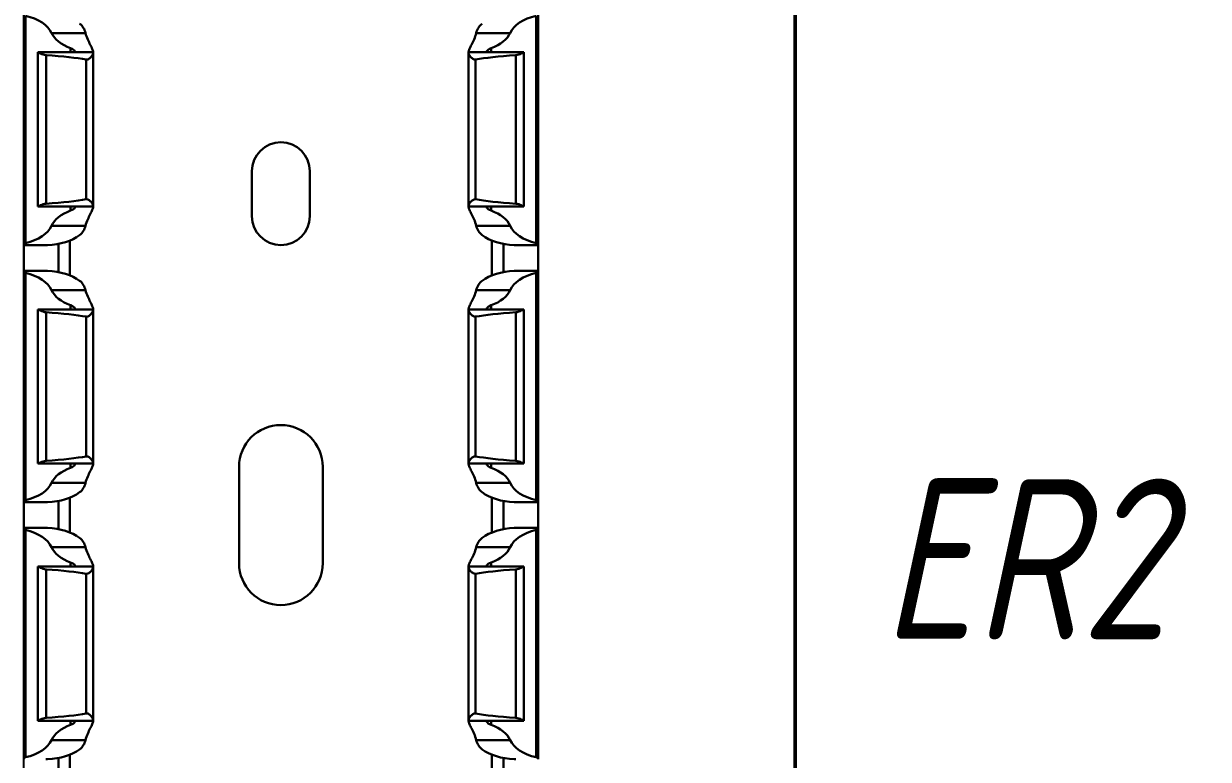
# Model space of a CAD drawing. Header units: millimetres. Extents: x -2573 to 2942, y -1220 to 2800.
# Drawn here: x 1280.5 to 1372.7, y 1171 to 1228.2 of the extents above; entities that cross this region are included whole.
import ezdxf

# ---------------------------------------------------------------- set-up
doc = ezdxf.new("R2010")
doc.units = ezdxf.units.MM
doc.styles.add('textstyle215', font='isocpeui.ttf', dxfattribs={"width": 0.8})

msp = doc.modelspace()

# ---------------------------------------------------------------- linework, layer by layer
at = {"linetype": 'Continuous', "lineweight": 30}
for p, q in [((1280.536, 1228.933), (1280.536, 1211.067)), ((1320.536, 1228.933), (1320.536, 1211.067)), ((1280.686, 1228.845), (1280.686, 1211.155)), ((1320.386, 1228.845), (1320.386, 1211.155)), ((1285.343, 1227.5), (1282.703, 1227.5)), ((1315.729, 1227.5), (1318.369, 1227.5)), ((1284.186, 1226.317), (1284.186, 1226)), ((1316.886, 1226.317), (1316.886, 1226)), ((1281.636, 1226), (1281.636, 1214)), ((1281.64, 1226), (1281.636, 1226)), ((1285.936, 1226), (1281.64, 1226)), ((1282.275, 1225.779), (1282.275, 1214.221)), ((1285.393, 1225.436), (1285.393, 1214.564)), ((1285.936, 1226.057), (1285.936, 1226)), ((1285.936, 1226), (1285.936, 1225.916)), ((1285.936, 1225.916), (1285.936, 1214.084)), ((1315.136, 1226.057), (1315.136, 1226)), ((1315.136, 1226), (1315.136, 1225.916)), ((1315.136, 1226), (1319.433, 1226)), ((1315.136, 1225.916), (1315.136, 1214.084)), ((1315.68, 1225.436), (1315.68, 1214.564)), ((1318.797, 1225.779), (1318.797, 1214.221)), ((1319.433, 1226), (1319.436, 1226)), ((1319.436, 1214), (1319.436, 1226)), ((1298.286, 1216.75), (1298.286, 1213.25)), ((1302.786, 1213.25), (1302.786, 1216.75)), ((1281.636, 1214), (1281.64, 1214)), ((1285.936, 1214), (1281.64, 1214)), ((1284.186, 1214), (1284.186, 1213.683)), ((1285.936, 1214.084), (1285.936, 1214)), ((1285.936, 1214), (1285.936, 1213.943)), ((1315.136, 1214.084), (1315.136, 1214)), ((1315.136, 1214), (1319.433, 1214)), ((1315.136, 1214), (1315.136, 1213.943)), ((1316.886, 1214), (1316.886, 1213.683)), ((1319.436, 1214), (1319.433, 1214)), ((1285.343, 1212.5), (1282.703, 1212.5)), ((1315.729, 1212.5), (1318.369, 1212.5)), ((1284.136, 1208.638), (1284.136, 1211.362)), ((1316.936, 1208.638), (1316.936, 1211.362)), ((1280.536, 1211), (1280.536, 1211.067)), ((1280.536, 1211), (1282.267, 1211)), ((1280.536, 1211), (1280.536, 1209)), ((1283.236, 1211.101), (1283.236, 1208.899)), ((1317.836, 1211.101), (1317.836, 1208.899)), ((1318.805, 1211), (1320.536, 1211)), ((1320.536, 1211), (1320.536, 1211.067)), ((1320.536, 1211), (1320.536, 1209)), ((1282.266, 1209), (1280.536, 1209)), ((1280.536, 1209), (1280.536, 1208.933)), ((1280.536, 1208.933), (1280.536, 1191.067)), ((1280.686, 1208.845), (1280.686, 1191.155)), ((1320.536, 1209), (1318.806, 1209)), ((1320.386, 1208.845), (1320.386, 1191.155)), ((1320.536, 1209), (1320.536, 1208.933)), ((1320.536, 1208.933), (1320.536, 1191.067)), ((1285.343, 1207.5), (1282.703, 1207.5)), ((1315.729, 1207.5), (1318.369, 1207.5)), ((1281.636, 1206), (1281.636, 1194)), ((1281.64, 1206), (1281.636, 1206)), ((1285.936, 1206), (1281.64, 1206)), ((1284.186, 1206.317), (1284.186, 1206)), ((1285.936, 1206.057), (1285.936, 1206)), ((1285.936, 1206), (1285.936, 1205.916)), ((1285.936, 1205.916), (1285.936, 1194.084)), ((1315.136, 1206.057), (1315.136, 1206)), ((1315.136, 1206), (1315.136, 1205.916)), ((1315.136, 1206), (1319.433, 1206)), ((1315.136, 1205.916), (1315.136, 1194.084)), ((1316.886, 1206.317), (1316.886, 1206)), ((1319.433, 1206), (1319.436, 1206)), ((1319.436, 1194), (1319.436, 1206)), ((1282.275, 1205.779), (1282.275, 1194.221)), ((1285.393, 1205.436), (1285.393, 1194.564)), ((1315.68, 1205.436), (1315.68, 1194.564)), ((1318.797, 1205.779), (1318.797, 1194.221)), ((1281.636, 1194), (1281.64, 1194)), ((1285.936, 1194), (1281.64, 1194)), ((1284.186, 1194), (1284.186, 1193.683)), ((1285.936, 1194.084), (1285.936, 1194)), ((1285.936, 1194), (1285.936, 1193.943)), ((1315.136, 1194.084), (1315.136, 1194)), ((1315.136, 1194), (1319.433, 1194)), ((1315.136, 1194), (1315.136, 1193.943)), ((1316.886, 1194), (1316.886, 1193.683)), ((1319.436, 1194), (1319.433, 1194)), ((1297.286, 1193.75), (1297.286, 1186.25)), ((1303.786, 1186.25), (1303.786, 1193.75)), ((1285.343, 1192.5), (1282.703, 1192.5)), ((1315.729, 1192.5), (1318.369, 1192.5)), ((1283.236, 1191.101), (1283.236, 1188.899)), ((1284.136, 1188.638), (1284.136, 1191.362)), ((1316.936, 1188.638), (1316.936, 1191.362)), ((1317.836, 1191.101), (1317.836, 1188.899)), ((1280.536, 1191), (1280.536, 1191.067)), ((1280.536, 1191), (1282.267, 1191)), ((1280.536, 1191), (1280.536, 1189)), ((1318.805, 1191), (1320.536, 1191)), ((1320.536, 1191), (1320.536, 1191.067)), ((1320.536, 1191), (1320.536, 1189)), ((1282.266, 1189), (1280.536, 1189)), ((1280.536, 1189), (1280.536, 1188.933)), ((1280.536, 1188.933), (1280.536, 1171.067)), ((1280.686, 1188.845), (1280.686, 1171.155)), ((1320.536, 1189), (1318.806, 1189)), ((1320.386, 1188.845), (1320.386, 1171.155)), ((1320.536, 1189), (1320.536, 1188.933)), ((1320.536, 1188.933), (1320.536, 1171.067)), ((1285.343, 1187.5), (1282.703, 1187.5)), ((1315.729, 1187.5), (1318.369, 1187.5)), ((1281.636, 1186), (1281.636, 1174)), ((1281.64, 1186), (1281.636, 1186)), ((1285.936, 1186), (1281.64, 1186)), ((1282.275, 1185.779), (1282.275, 1174.221)), ((1284.186, 1186.317), (1284.186, 1186)), ((1285.936, 1186.057), (1285.936, 1186)), ((1285.936, 1186), (1285.936, 1185.916)), ((1285.936, 1185.916), (1285.936, 1174.084)), ((1315.136, 1186.057), (1315.136, 1186)), ((1315.136, 1186), (1315.136, 1185.916)), ((1315.136, 1186), (1319.433, 1186)), ((1315.136, 1185.916), (1315.136, 1174.084)), ((1316.886, 1186.317), (1316.886, 1186)), ((1318.797, 1185.779), (1318.797, 1174.221)), ((1319.433, 1186), (1319.436, 1186)), ((1319.436, 1174), (1319.436, 1186)), ((1285.393, 1185.436), (1285.393, 1174.564)), ((1315.68, 1185.436), (1315.68, 1174.564)), ((1281.636, 1174), (1281.64, 1174)), ((1285.936, 1174), (1281.64, 1174)), ((1284.186, 1174), (1284.186, 1173.683)), ((1285.936, 1174.084), (1285.936, 1174)), ((1285.936, 1174), (1285.936, 1173.943)), ((1315.136, 1174.084), (1315.136, 1174)), ((1315.136, 1174), (1319.433, 1174)), ((1315.136, 1174), (1315.136, 1173.943)), ((1316.886, 1174), (1316.886, 1173.683)), ((1319.436, 1174), (1319.433, 1174)), ((1285.343, 1172.5), (1282.703, 1172.5)), ((1315.729, 1172.5), (1318.369, 1172.5)), ((1280.536, 1171), (1280.536, 1171.067)), ((1283.236, 1171.101), (1283.236, 1168.899)), ((1284.136, 1168.638), (1284.136, 1171.362)), ((1316.936, 1168.638), (1316.936, 1171.362)), ((1317.836, 1171.101), (1317.836, 1168.899)), ((1320.536, 1171), (1320.536, 1171.067))]:
    msp.add_line(p, q, dxfattribs=at)
msp.add_lwpolyline([(1280.536, 1650), (2025.536, 1650), (2025.536, 480), (1280.536, 480)], close=True)
at = {"lineweight": 50}
msp.add_lwpolyline([(1340.536, 1108), (1340.536, 1268), (1377.536, 1268), (1377.536, 1108)], close=True, dxfattribs=at)
at = {"linetype": 'Continuous', "lineweight": 30}
for centre, radius, start, end in [((1300.536, 1216.75), 2.25, 0, 180), ((1300.536, 1213.25), 2.25, 180, 0), ((1300.536, 1193.75), 3.25, 0, 180), ((1300.536, 1186.25), 3.25, 180, 0)]:
    msp.add_arc(centre, radius, start, end, dxfattribs=at)
for centre, major_axis, ratio, start_param, end_param in [((1279.349, 1227), (-3.464, 0), 0.57735, 3.394273, 4.316105), ((1321.723, 1227), (-3.464, 0), 0.57735, 5.108673, 6.030505), ((1286.057, 1228), (-3.464, 0), 0.57735, 0.25268, 1.000198), ((1315.015, 1228), (-3.464, 0), 0.57735, 2.141395, 2.888912), ((1275.106, 1225), (-11.43, 0), 0.087489, 3.592619, 4.034359), ((1325.967, 1225), (-11.43, 0), 0.087489, 5.390419, 5.832158), ((1275.106, 1215), (-11.43, 0), 0.087489, 2.248826, 2.690566), ((1325.967, 1215), (-11.43, 0), 0.087489, 0.451027, 0.892766), ((1286.057, 1212), (-3.464, 0), 0.57735, 5.282988, 6.030505), ((1315.015, 1212), (-3.464, 0), 0.57735, 3.394273, 4.14179), ((1279.349, 1213), (-3.464, 0), 0.57735, 1.96708, 2.888912), ((1321.723, 1213), (-3.464, 0), 0.57735, 0.25268, 1.174513), ((1282.149, 1213), (-3.464, 0), 0.57735, 1.6393, 2.48183), ((1318.923, 1213), (-3.464, 0), 0.57735, 0.659763, 1.502293), ((1279.349, 1207), (-3.464, 0), 0.57735, 3.394273, 4.316105), ((1282.149, 1207), (-3.464, 0), 0.57735, 3.801355, 4.643885), ((1318.923, 1207), (-3.464, 0), 0.57735, 4.780893, 5.623423), ((1321.723, 1207), (-3.464, 0), 0.57735, 5.108673, 6.030505), ((1286.057, 1208), (-3.464, 0), 0.57735, 0.25268, 1.000198), ((1315.015, 1208), (-3.464, 0), 0.57735, 2.141395, 2.888912), ((1275.106, 1205), (-11.43, 0), 0.087489, 3.592619, 4.034359), ((1325.967, 1205), (-11.43, 0), 0.087489, 5.390419, 5.832158), ((1275.106, 1195), (-11.43, 0), 0.087489, 2.248826, 2.690566), ((1325.967, 1195), (-11.43, 0), 0.087489, 0.451027, 0.892766), ((1286.057, 1192), (-3.464, 0), 0.57735, 5.282988, 6.030505), ((1315.015, 1192), (-3.464, 0), 0.57735, 3.394273, 4.14179), ((1279.349, 1193), (-3.464, 0), 0.57735, 1.96708, 2.888912), ((1321.723, 1193), (-3.464, 0), 0.57735, 0.25268, 1.174513), ((1282.149, 1193), (-3.464, 0), 0.57735, 1.6393, 2.48183), ((1318.923, 1193), (-3.464, 0), 0.57735, 0.659763, 1.502293), ((1279.349, 1187), (-3.464, 0), 0.57735, 3.394273, 4.316105), ((1282.149, 1187), (-3.464, 0), 0.57735, 3.801355, 4.643885), ((1318.923, 1187), (-3.464, 0), 0.57735, 4.780893, 5.623423), ((1321.723, 1187), (-3.464, 0), 0.57735, 5.108673, 6.030505), ((1286.057, 1188), (-3.464, 0), 0.57735, 0.25268, 1.000198), ((1315.015, 1188), (-3.464, 0), 0.57735, 2.141395, 2.888912), ((1275.106, 1185), (-11.43, 0), 0.087489, 3.592619, 4.034359), ((1325.967, 1185), (-11.43, 0), 0.087489, 5.390419, 5.832158), ((1275.106, 1175), (-11.43, 0), 0.087489, 2.248826, 2.690566), ((1325.967, 1175), (-11.43, 0), 0.087489, 0.451027, 0.892766), ((1286.057, 1172), (-3.464, 0), 0.57735, 5.282988, 6.030505), ((1315.015, 1172), (-3.464, 0), 0.57735, 3.394273, 4.14179), ((1279.349, 1173), (-3.464, 0), 0.57735, 1.96708, 2.888912), ((1282.149, 1173), (-3.464, 0), 0.57735, 1.6393, 2.48183), ((1318.923, 1173), (-3.464, 0), 0.57735, 0.659763, 1.502293), ((1321.723, 1173), (-3.464, 0), 0.57735, 0.25268, 1.174513)]:
    msp.add_ellipse(centre, major_axis=major_axis, ratio=ratio, start_param=start_param, end_param=end_param, dxfattribs=at)
for points, knots in [([(1284.886, 1228.226), (1285.001, 1228.141), (1285.098, 1228.035), (1285.25, 1227.788), (1285.306, 1227.649), (1285.343, 1227.5)], [0, 0, 0, 0, 0.5, 0.5, 1, 1, 1, 1]), ([(1316.186, 1228.226), (1316.072, 1228.141), (1315.975, 1228.035), (1315.822, 1227.788), (1315.766, 1227.649), (1315.729, 1227.5)], [0, 0, 0, 0, 0.5, 0.5, 1, 1, 1, 1]), ([(1285.343, 1227.5), (1285.388, 1227.323), (1285.45, 1227.158), (1285.581, 1226.854), (1285.65, 1226.713), (1285.775, 1226.464), (1285.832, 1226.353), (1285.892, 1226.217), (1285.908, 1226.177), (1285.93, 1226.108), (1285.936, 1226.079), (1285.936, 1226.057)], [0, 0, 0, 0, 0.25, 0.25, 0.5, 0.5, 0.75, 0.75, 0.875, 0.875, 1, 1, 1, 1]), ([(1315.729, 1227.5), (1315.685, 1227.323), (1315.623, 1227.158), (1315.492, 1226.854), (1315.422, 1226.713), (1315.298, 1226.464), (1315.241, 1226.353), (1315.181, 1226.217), (1315.165, 1226.177), (1315.142, 1226.108), (1315.136, 1226.079), (1315.136, 1226.057)], [0, 0, 0, 0, 0.25, 0.25, 0.5, 0.5, 0.75, 0.75, 0.875, 0.875, 1, 1, 1, 1]), ([(1284.351, 1226), (1284.425, 1226), (1284.479, 1226.005), (1284.539, 1226.034), (1284.544, 1226.059), (1284.489, 1226.155), (1284.364, 1226.251), (1284.186, 1226.317)], [0, 0, 0, 0, 0.25, 0.25, 0.5, 0.5, 1, 1, 1, 1]), ([(1316.721, 1226), (1316.648, 1226), (1316.593, 1226.005), (1316.534, 1226.034), (1316.529, 1226.059), (1316.583, 1226.155), (1316.708, 1226.251), (1316.886, 1226.317)], [0, 0, 0, 0, 0.25, 0.25, 0.5, 0.5, 1, 1, 1, 1]), ([(1282.275, 1225.779), (1282.109, 1225.791), (1281.959, 1225.85), (1281.79, 1225.929), (1281.743, 1225.954), (1281.672, 1225.989), (1281.648, 1226), (1281.64, 1226)], [0, 0, 0, 0, 0.5, 0.5, 0.75, 0.75, 1, 1, 1, 1]), ([(1285.936, 1225.916), (1285.936, 1225.883), (1285.919, 1225.841), (1285.865, 1225.748), (1285.827, 1225.697), (1285.736, 1225.594), (1285.683, 1225.542), (1285.587, 1225.476), (1285.552, 1225.456), (1285.475, 1225.432), (1285.433, 1225.429), (1285.393, 1225.436)], [0, 0, 0, 0, 0.25, 0.25, 0.5, 0.5, 0.75, 0.75, 0.875, 0.875, 1, 1, 1, 1]), ([(1315.136, 1225.916), (1315.136, 1225.883), (1315.153, 1225.841), (1315.208, 1225.748), (1315.246, 1225.697), (1315.336, 1225.594), (1315.39, 1225.542), (1315.486, 1225.476), (1315.52, 1225.456), (1315.598, 1225.432), (1315.64, 1225.429), (1315.68, 1225.436)], [0, 0, 0, 0, 0.25, 0.25, 0.5, 0.5, 0.75, 0.75, 0.875, 0.875, 1, 1, 1, 1]), ([(1318.797, 1225.779), (1318.964, 1225.791), (1319.114, 1225.85), (1319.283, 1225.929), (1319.33, 1225.954), (1319.401, 1225.989), (1319.424, 1226), (1319.433, 1226)], [0, 0, 0, 0, 0.5, 0.5, 0.75, 0.75, 1, 1, 1, 1]), ([(1281.64, 1214), (1281.648, 1214), (1281.672, 1214.011), (1281.742, 1214.046), (1281.79, 1214.071), (1281.959, 1214.15), (1282.109, 1214.209), (1282.275, 1214.221)], [0, 0, 0, 0, 0.25, 0.25, 0.5, 0.5, 1, 1, 1, 1]), ([(1285.393, 1214.564), (1285.433, 1214.571), (1285.475, 1214.568), (1285.552, 1214.543), (1285.587, 1214.524), (1285.684, 1214.458), (1285.736, 1214.406), (1285.827, 1214.303), (1285.865, 1214.252), (1285.92, 1214.159), (1285.936, 1214.117), (1285.936, 1214.084)], [0, 0, 0, 0, 0.125, 0.125, 0.25, 0.25, 0.5, 0.5, 0.75, 0.75, 1, 1, 1, 1]), ([(1315.68, 1214.564), (1315.64, 1214.571), (1315.598, 1214.568), (1315.52, 1214.543), (1315.485, 1214.524), (1315.389, 1214.458), (1315.337, 1214.406), (1315.245, 1214.303), (1315.208, 1214.252), (1315.153, 1214.159), (1315.136, 1214.117), (1315.136, 1214.084)], [0, 0, 0, 0, 0.125, 0.125, 0.25, 0.25, 0.5, 0.5, 0.75, 0.75, 1, 1, 1, 1]), ([(1319.433, 1214), (1319.425, 1214), (1319.401, 1214.011), (1319.33, 1214.046), (1319.282, 1214.071), (1319.114, 1214.15), (1318.964, 1214.209), (1318.797, 1214.221)], [0, 0, 0, 0, 0.25, 0.25, 0.5, 0.5, 1, 1, 1, 1]), ([(1284.186, 1213.683), (1284.365, 1213.75), (1284.49, 1213.846), (1284.544, 1213.941), (1284.539, 1213.966), (1284.48, 1213.995), (1284.425, 1214), (1284.351, 1214)], [0, 0, 0, 0, 0.5, 0.5, 0.75, 0.75, 1, 1, 1, 1]), ([(1285.936, 1213.943), (1285.936, 1213.921), (1285.93, 1213.892), (1285.908, 1213.823), (1285.892, 1213.783), (1285.831, 1213.646), (1285.775, 1213.536), (1285.649, 1213.285), (1285.581, 1213.146), (1285.45, 1212.842), (1285.387, 1212.676), (1285.343, 1212.5)], [0, 0, 0, 0, 0.125, 0.125, 0.25, 0.25, 0.5, 0.5, 0.75, 0.75, 1, 1, 1, 1]), ([(1315.136, 1213.943), (1315.136, 1213.921), (1315.142, 1213.892), (1315.165, 1213.823), (1315.181, 1213.783), (1315.241, 1213.646), (1315.297, 1213.536), (1315.423, 1213.285), (1315.492, 1213.146), (1315.623, 1212.842), (1315.685, 1212.676), (1315.729, 1212.5)], [0, 0, 0, 0, 0.125, 0.125, 0.25, 0.25, 0.5, 0.5, 0.75, 0.75, 1, 1, 1, 1]), ([(1316.886, 1213.683), (1316.707, 1213.75), (1316.583, 1213.846), (1316.529, 1213.941), (1316.534, 1213.966), (1316.593, 1213.995), (1316.647, 1214), (1316.721, 1214)], [0, 0, 0, 0, 0.5, 0.5, 0.75, 0.75, 1, 1, 1, 1]), ([(1285.343, 1212.5), (1285.306, 1212.352), (1285.25, 1212.212), (1285.098, 1211.966), (1285.001, 1211.86), (1284.886, 1211.774)], [0, 0, 0, 0, 0.5, 0.5, 1, 1, 1, 1]), ([(1315.729, 1212.5), (1315.766, 1212.352), (1315.822, 1212.212), (1315.974, 1211.966), (1316.071, 1211.86), (1316.186, 1211.774)], [0, 0, 0, 0, 0.5, 0.5, 1, 1, 1, 1]), ([(1280.536, 1211.067), (1280.536, 1211.081), (1280.55, 1211.097), (1280.602, 1211.128), (1280.64, 1211.144), (1280.686, 1211.155)], [0, 0, 0, 0, 0.5, 0.5, 1, 1, 1, 1]), ([(1282.386, 1211.005), (1282.374, 1211.004), (1282.334, 1211.003), (1282.289, 1211), (1282.272, 1211), (1282.267, 1211.001)], [0, 0, 0, 0, 0.2324746, 0.7770617, 1, 1, 1, 1]), ([(1318.686, 1211.005), (1318.698, 1211.004), (1318.738, 1211.003), (1318.784, 1211), (1318.801, 1211), (1318.805, 1211.001)], [0, 0, 0, 0, 0.2324746, 0.7770617, 1, 1, 1, 1]), ([(1320.536, 1211.067), (1320.536, 1211.081), (1320.522, 1211.097), (1320.47, 1211.128), (1320.433, 1211.144), (1320.386, 1211.155)], [0, 0, 0, 0, 0.5, 0.5, 1, 1, 1, 1]), ([(1280.686, 1208.845), (1280.64, 1208.856), (1280.602, 1208.872), (1280.55, 1208.903), (1280.536, 1208.919), (1280.536, 1208.933)], [0, 0, 0, 0, 0.5, 0.5, 1, 1, 1, 1]), ([(1282.266, 1209), (1282.277, 1209), (1282.301, 1208.999), (1282.35, 1208.997), (1282.383, 1208.995), (1282.386, 1208.995)], [0, 0, 0, 0, 0.388498, 0.929495, 1, 1, 1, 1]), ([(1318.806, 1209), (1318.796, 1209), (1318.771, 1208.999), (1318.722, 1208.997), (1318.69, 1208.995), (1318.686, 1208.995)], [0, 0, 0, 0, 0.388498, 0.929495, 1, 1, 1, 1]), ([(1320.386, 1208.845), (1320.432, 1208.856), (1320.47, 1208.872), (1320.522, 1208.903), (1320.536, 1208.919), (1320.536, 1208.933)], [0, 0, 0, 0, 0.5, 0.5, 1, 1, 1, 1]), ([(1284.886, 1208.226), (1285.001, 1208.141), (1285.098, 1208.035), (1285.25, 1207.788), (1285.306, 1207.649), (1285.343, 1207.5)], [0, 0, 0, 0, 0.5, 0.5, 1, 1, 1, 1]), ([(1316.186, 1208.226), (1316.072, 1208.141), (1315.975, 1208.035), (1315.822, 1207.788), (1315.766, 1207.649), (1315.729, 1207.5)], [0, 0, 0, 0, 0.5, 0.5, 1, 1, 1, 1]), ([(1285.343, 1207.5), (1285.388, 1207.323), (1285.45, 1207.158), (1285.581, 1206.854), (1285.65, 1206.713), (1285.775, 1206.464), (1285.832, 1206.353), (1285.892, 1206.217), (1285.908, 1206.177), (1285.93, 1206.108), (1285.936, 1206.079), (1285.936, 1206.057)], [0, 0, 0, 0, 0.25, 0.25, 0.5, 0.5, 0.75, 0.75, 0.875, 0.875, 1, 1, 1, 1]), ([(1315.729, 1207.5), (1315.685, 1207.323), (1315.623, 1207.158), (1315.492, 1206.854), (1315.422, 1206.713), (1315.298, 1206.464), (1315.241, 1206.353), (1315.181, 1206.217), (1315.165, 1206.177), (1315.142, 1206.108), (1315.136, 1206.079), (1315.136, 1206.057)], [0, 0, 0, 0, 0.25, 0.25, 0.5, 0.5, 0.75, 0.75, 0.875, 0.875, 1, 1, 1, 1]), ([(1282.275, 1205.779), (1282.109, 1205.791), (1281.959, 1205.85), (1281.79, 1205.929), (1281.743, 1205.954), (1281.672, 1205.989), (1281.648, 1206), (1281.64, 1206)], [0, 0, 0, 0, 0.5, 0.5, 0.75, 0.75, 1, 1, 1, 1]), ([(1284.351, 1206), (1284.425, 1206), (1284.479, 1206.005), (1284.539, 1206.034), (1284.544, 1206.059), (1284.489, 1206.155), (1284.364, 1206.251), (1284.186, 1206.317)], [0, 0, 0, 0, 0.25, 0.25, 0.5, 0.5, 1, 1, 1, 1]), ([(1285.936, 1205.916), (1285.936, 1205.883), (1285.919, 1205.841), (1285.865, 1205.748), (1285.827, 1205.697), (1285.736, 1205.594), (1285.683, 1205.542), (1285.587, 1205.476), (1285.552, 1205.456), (1285.475, 1205.432), (1285.433, 1205.429), (1285.393, 1205.436)], [0, 0, 0, 0, 0.25, 0.25, 0.5, 0.5, 0.75, 0.75, 0.875, 0.875, 1, 1, 1, 1]), ([(1315.136, 1205.916), (1315.136, 1205.883), (1315.153, 1205.841), (1315.208, 1205.748), (1315.246, 1205.697), (1315.336, 1205.594), (1315.39, 1205.542), (1315.486, 1205.476), (1315.52, 1205.456), (1315.598, 1205.432), (1315.64, 1205.429), (1315.68, 1205.436)], [0, 0, 0, 0, 0.25, 0.25, 0.5, 0.5, 0.75, 0.75, 0.875, 0.875, 1, 1, 1, 1]), ([(1316.721, 1206), (1316.648, 1206), (1316.593, 1206.005), (1316.534, 1206.034), (1316.529, 1206.059), (1316.583, 1206.155), (1316.708, 1206.251), (1316.886, 1206.317)], [0, 0, 0, 0, 0.25, 0.25, 0.5, 0.5, 1, 1, 1, 1]), ([(1318.797, 1205.779), (1318.964, 1205.791), (1319.114, 1205.85), (1319.283, 1205.929), (1319.33, 1205.954), (1319.401, 1205.989), (1319.424, 1206), (1319.433, 1206)], [0, 0, 0, 0, 0.5, 0.5, 0.75, 0.75, 1, 1, 1, 1]), ([(1281.64, 1194), (1281.648, 1194), (1281.672, 1194.011), (1281.742, 1194.046), (1281.79, 1194.071), (1281.959, 1194.15), (1282.109, 1194.209), (1282.275, 1194.221)], [0, 0, 0, 0, 0.25, 0.25, 0.5, 0.5, 1, 1, 1, 1]), ([(1284.186, 1193.683), (1284.365, 1193.75), (1284.49, 1193.846), (1284.544, 1193.941), (1284.539, 1193.966), (1284.48, 1193.995), (1284.425, 1194), (1284.351, 1194)], [0, 0, 0, 0, 0.5, 0.5, 0.75, 0.75, 1, 1, 1, 1]), ([(1285.936, 1193.943), (1285.936, 1193.921), (1285.93, 1193.892), (1285.908, 1193.823), (1285.892, 1193.783), (1285.831, 1193.646), (1285.775, 1193.536), (1285.649, 1193.285), (1285.581, 1193.146), (1285.45, 1192.842), (1285.387, 1192.676), (1285.343, 1192.5)], [0, 0, 0, 0, 0.125, 0.125, 0.25, 0.25, 0.5, 0.5, 0.75, 0.75, 1, 1, 1, 1]), ([(1285.393, 1194.564), (1285.433, 1194.571), (1285.475, 1194.568), (1285.552, 1194.543), (1285.587, 1194.524), (1285.684, 1194.458), (1285.736, 1194.406), (1285.827, 1194.303), (1285.865, 1194.252), (1285.92, 1194.159), (1285.936, 1194.117), (1285.936, 1194.084)], [0, 0, 0, 0, 0.125, 0.125, 0.25, 0.25, 0.5, 0.5, 0.75, 0.75, 1, 1, 1, 1]), ([(1315.68, 1194.564), (1315.64, 1194.571), (1315.598, 1194.568), (1315.52, 1194.543), (1315.485, 1194.524), (1315.389, 1194.458), (1315.337, 1194.406), (1315.245, 1194.303), (1315.208, 1194.252), (1315.153, 1194.159), (1315.136, 1194.117), (1315.136, 1194.084)], [0, 0, 0, 0, 0.125, 0.125, 0.25, 0.25, 0.5, 0.5, 0.75, 0.75, 1, 1, 1, 1]), ([(1315.136, 1193.943), (1315.136, 1193.921), (1315.142, 1193.892), (1315.165, 1193.823), (1315.181, 1193.783), (1315.241, 1193.646), (1315.297, 1193.536), (1315.423, 1193.285), (1315.492, 1193.146), (1315.623, 1192.842), (1315.685, 1192.676), (1315.729, 1192.5)], [0, 0, 0, 0, 0.125, 0.125, 0.25, 0.25, 0.5, 0.5, 0.75, 0.75, 1, 1, 1, 1]), ([(1316.886, 1193.683), (1316.707, 1193.75), (1316.583, 1193.846), (1316.529, 1193.941), (1316.534, 1193.966), (1316.593, 1193.995), (1316.647, 1194), (1316.721, 1194)], [0, 0, 0, 0, 0.5, 0.5, 0.75, 0.75, 1, 1, 1, 1]), ([(1319.433, 1194), (1319.425, 1194), (1319.401, 1194.011), (1319.33, 1194.046), (1319.282, 1194.071), (1319.114, 1194.15), (1318.964, 1194.209), (1318.797, 1194.221)], [0, 0, 0, 0, 0.25, 0.25, 0.5, 0.5, 1, 1, 1, 1]), ([(1285.343, 1192.5), (1285.306, 1192.352), (1285.25, 1192.212), (1285.098, 1191.966), (1285.001, 1191.86), (1284.886, 1191.774)], [0, 0, 0, 0, 0.5, 0.5, 1, 1, 1, 1]), ([(1315.729, 1192.5), (1315.766, 1192.352), (1315.822, 1192.212), (1315.974, 1191.966), (1316.071, 1191.86), (1316.186, 1191.774)], [0, 0, 0, 0, 0.5, 0.5, 1, 1, 1, 1]), ([(1280.536, 1191.067), (1280.536, 1191.081), (1280.55, 1191.097), (1280.602, 1191.128), (1280.64, 1191.144), (1280.686, 1191.155)], [0, 0, 0, 0, 0.5, 0.5, 1, 1, 1, 1]), ([(1320.536, 1191.067), (1320.536, 1191.081), (1320.522, 1191.097), (1320.47, 1191.128), (1320.433, 1191.144), (1320.386, 1191.155)], [0, 0, 0, 0, 0.5, 0.5, 1, 1, 1, 1]), ([(1282.386, 1191.005), (1282.374, 1191.004), (1282.334, 1191.003), (1282.289, 1191), (1282.272, 1191), (1282.267, 1191.001)], [0, 0, 0, 0, 0.232473, 0.777062, 1, 1, 1, 1]), ([(1318.686, 1191.005), (1318.698, 1191.004), (1318.738, 1191.003), (1318.784, 1191), (1318.801, 1191), (1318.805, 1191.001)], [0, 0, 0, 0, 0.232473, 0.777062, 1, 1, 1, 1]), ([(1280.686, 1188.845), (1280.64, 1188.856), (1280.602, 1188.872), (1280.55, 1188.903), (1280.536, 1188.919), (1280.536, 1188.933)], [0, 0, 0, 0, 0.5, 0.5, 1, 1, 1, 1]), ([(1282.266, 1189), (1282.277, 1189), (1282.301, 1188.999), (1282.35, 1188.997), (1282.383, 1188.995), (1282.386, 1188.995)], [0, 0, 0, 0, 0.388497, 0.929495, 1, 1, 1, 1]), ([(1318.806, 1189), (1318.796, 1189), (1318.771, 1188.999), (1318.722, 1188.997), (1318.69, 1188.995), (1318.686, 1188.995)], [0, 0, 0, 0, 0.388497, 0.929495, 1, 1, 1, 1]), ([(1320.386, 1188.845), (1320.432, 1188.856), (1320.47, 1188.872), (1320.522, 1188.903), (1320.536, 1188.919), (1320.536, 1188.933)], [0, 0, 0, 0, 0.5, 0.5, 1, 1, 1, 1]), ([(1284.886, 1188.226), (1285.001, 1188.141), (1285.098, 1188.035), (1285.25, 1187.788), (1285.306, 1187.649), (1285.343, 1187.5)], [0, 0, 0, 0, 0.5, 0.5, 1, 1, 1, 1]), ([(1285.343, 1187.5), (1285.388, 1187.323), (1285.45, 1187.158), (1285.581, 1186.854), (1285.65, 1186.713), (1285.775, 1186.464), (1285.832, 1186.353), (1285.892, 1186.217), (1285.908, 1186.177), (1285.93, 1186.108), (1285.936, 1186.079), (1285.936, 1186.057)], [0, 0, 0, 0, 0.25, 0.25, 0.5, 0.5, 0.75, 0.75, 0.875, 0.875, 1, 1, 1, 1]), ([(1315.729, 1187.5), (1315.685, 1187.323), (1315.623, 1187.158), (1315.492, 1186.854), (1315.422, 1186.713), (1315.298, 1186.464), (1315.241, 1186.353), (1315.181, 1186.217), (1315.165, 1186.177), (1315.142, 1186.108), (1315.136, 1186.079), (1315.136, 1186.057)], [0, 0, 0, 0, 0.25, 0.25, 0.5, 0.5, 0.75, 0.75, 0.875, 0.875, 1, 1, 1, 1]), ([(1316.186, 1188.226), (1316.072, 1188.141), (1315.975, 1188.035), (1315.822, 1187.788), (1315.766, 1187.649), (1315.729, 1187.5)], [0, 0, 0, 0, 0.5, 0.5, 1, 1, 1, 1]), ([(1282.275, 1185.779), (1282.109, 1185.791), (1281.959, 1185.85), (1281.79, 1185.929), (1281.743, 1185.954), (1281.672, 1185.989), (1281.648, 1186), (1281.64, 1186)], [0, 0, 0, 0, 0.5, 0.5, 0.75, 0.75, 1, 1, 1, 1]), ([(1284.351, 1186), (1284.425, 1186), (1284.479, 1186.005), (1284.539, 1186.034), (1284.544, 1186.059), (1284.489, 1186.155), (1284.364, 1186.251), (1284.186, 1186.317)], [0, 0, 0, 0, 0.25, 0.25, 0.5, 0.5, 1, 1, 1, 1]), ([(1285.936, 1185.916), (1285.936, 1185.883), (1285.919, 1185.841), (1285.865, 1185.748), (1285.827, 1185.697), (1285.736, 1185.594), (1285.683, 1185.542), (1285.587, 1185.476), (1285.552, 1185.456), (1285.475, 1185.432), (1285.433, 1185.429), (1285.393, 1185.436)], [0, 0, 0, 0, 0.25, 0.25, 0.5, 0.5, 0.75, 0.75, 0.875, 0.875, 1, 1, 1, 1]), ([(1315.136, 1185.916), (1315.136, 1185.883), (1315.153, 1185.841), (1315.208, 1185.748), (1315.246, 1185.697), (1315.336, 1185.594), (1315.39, 1185.542), (1315.486, 1185.476), (1315.52, 1185.456), (1315.598, 1185.432), (1315.64, 1185.429), (1315.68, 1185.436)], [0, 0, 0, 0, 0.25, 0.25, 0.5, 0.5, 0.75, 0.75, 0.875, 0.875, 1, 1, 1, 1]), ([(1316.721, 1186), (1316.648, 1186), (1316.593, 1186.005), (1316.534, 1186.034), (1316.529, 1186.059), (1316.583, 1186.155), (1316.708, 1186.251), (1316.886, 1186.317)], [0, 0, 0, 0, 0.25, 0.25, 0.5, 0.5, 1, 1, 1, 1]), ([(1318.797, 1185.779), (1318.964, 1185.791), (1319.114, 1185.85), (1319.283, 1185.929), (1319.33, 1185.954), (1319.401, 1185.989), (1319.424, 1186), (1319.433, 1186)], [0, 0, 0, 0, 0.5, 0.5, 0.75, 0.75, 1, 1, 1, 1]), ([(1285.393, 1174.564), (1285.433, 1174.571), (1285.475, 1174.568), (1285.552, 1174.543), (1285.587, 1174.524), (1285.684, 1174.458), (1285.736, 1174.406), (1285.827, 1174.303), (1285.865, 1174.252), (1285.92, 1174.159), (1285.936, 1174.117), (1285.936, 1174.084)], [0, 0, 0, 0, 0.125, 0.125, 0.25, 0.25, 0.5, 0.5, 0.75, 0.75, 1, 1, 1, 1]), ([(1315.68, 1174.564), (1315.64, 1174.571), (1315.598, 1174.568), (1315.52, 1174.543), (1315.485, 1174.524), (1315.389, 1174.458), (1315.337, 1174.406), (1315.245, 1174.303), (1315.208, 1174.252), (1315.153, 1174.159), (1315.136, 1174.117), (1315.136, 1174.084)], [0, 0, 0, 0, 0.125, 0.125, 0.25, 0.25, 0.5, 0.5, 0.75, 0.75, 1, 1, 1, 1]), ([(1281.64, 1174), (1281.648, 1174), (1281.672, 1174.011), (1281.742, 1174.046), (1281.79, 1174.071), (1281.959, 1174.15), (1282.109, 1174.209), (1282.275, 1174.221)], [0, 0, 0, 0, 0.25, 0.25, 0.5, 0.5, 1, 1, 1, 1]), ([(1284.186, 1173.683), (1284.365, 1173.75), (1284.49, 1173.846), (1284.544, 1173.941), (1284.539, 1173.966), (1284.48, 1173.995), (1284.425, 1174), (1284.351, 1174)], [0, 0, 0, 0, 0.5, 0.5, 0.75, 0.75, 1, 1, 1, 1]), ([(1285.936, 1173.943), (1285.936, 1173.921), (1285.93, 1173.892), (1285.908, 1173.823), (1285.892, 1173.783), (1285.831, 1173.646), (1285.775, 1173.536), (1285.649, 1173.285), (1285.581, 1173.146), (1285.45, 1172.842), (1285.387, 1172.676), (1285.343, 1172.5)], [0, 0, 0, 0, 0.125, 0.125, 0.25, 0.25, 0.5, 0.5, 0.75, 0.75, 1, 1, 1, 1]), ([(1315.136, 1173.943), (1315.136, 1173.921), (1315.142, 1173.892), (1315.165, 1173.823), (1315.181, 1173.783), (1315.241, 1173.646), (1315.297, 1173.536), (1315.423, 1173.285), (1315.492, 1173.146), (1315.623, 1172.842), (1315.685, 1172.676), (1315.729, 1172.5)], [0, 0, 0, 0, 0.125, 0.125, 0.25, 0.25, 0.5, 0.5, 0.75, 0.75, 1, 1, 1, 1]), ([(1316.886, 1173.683), (1316.707, 1173.75), (1316.583, 1173.846), (1316.529, 1173.941), (1316.534, 1173.966), (1316.593, 1173.995), (1316.647, 1174), (1316.721, 1174)], [0, 0, 0, 0, 0.5, 0.5, 0.75, 0.75, 1, 1, 1, 1]), ([(1319.433, 1174), (1319.425, 1174), (1319.401, 1174.011), (1319.33, 1174.046), (1319.282, 1174.071), (1319.114, 1174.15), (1318.964, 1174.209), (1318.797, 1174.221)], [0, 0, 0, 0, 0.25, 0.25, 0.5, 0.5, 1, 1, 1, 1]), ([(1285.343, 1172.5), (1285.306, 1172.352), (1285.25, 1172.212), (1285.098, 1171.966), (1285.001, 1171.86), (1284.886, 1171.774)], [0, 0, 0, 0, 0.5, 0.5, 1, 1, 1, 1]), ([(1315.729, 1172.5), (1315.766, 1172.352), (1315.822, 1172.212), (1315.974, 1171.966), (1316.071, 1171.86), (1316.186, 1171.774)], [0, 0, 0, 0, 0.5, 0.5, 1, 1, 1, 1]), ([(1280.536, 1171.067), (1280.536, 1171.081), (1280.55, 1171.097), (1280.602, 1171.128), (1280.64, 1171.144), (1280.686, 1171.155)], [0, 0, 0, 0, 0.5, 0.5, 1, 1, 1, 1]), ([(1282.386, 1171.005), (1282.374, 1171.004), (1282.334, 1171.003), (1282.289, 1171), (1282.272, 1171), (1282.267, 1171.001)], [0, 0, 0, 0, 0.2324746, 0.7770617, 1, 1, 1, 1]), ([(1318.686, 1171.005), (1318.698, 1171.004), (1318.738, 1171.003), (1318.784, 1171), (1318.801, 1171), (1318.805, 1171.001)], [0, 0, 0, 0, 0.2324746, 0.7770617, 1, 1, 1, 1]), ([(1320.536, 1171.067), (1320.536, 1171.081), (1320.522, 1171.097), (1320.47, 1171.128), (1320.433, 1171.144), (1320.386, 1171.155)], [0, 0, 0, 0, 0.5, 0.5, 1, 1, 1, 1])]:
    msp.add_open_spline(points, degree=3, knots=knots, dxfattribs=at)

# ---------------------------------------------------------------- texts
at = {"color": 1, "lineweight": 40, "true_color": 0xff0000, "style": 'textstyle215', "width": 0.8}
msp.add_text('ER2', height=12.5, dxfattribs=at).set_placement((1347.261, 1180.335))

doc.saveas('drawing.dxf')
